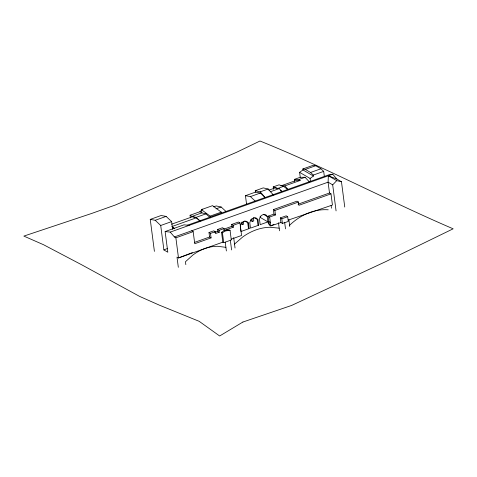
<?xml version="1.0" encoding="UTF-8"?>
<svg xmlns="http://www.w3.org/2000/svg" width="477" height="477" viewBox="0 0 477 477"><rect width="100%" height="100%" fill="white"/><g stroke="black" fill="none" stroke-linecap="round" stroke-linejoin="round"><path stroke-width="0.72" d="M344.752 207.042L341.46 181.725L336.863 179.048L328.355 175.769L328.093 182.172L329.5 193L330.99 193.865L332.439 205.027L288.215 220.106M336.076 210.894L332.69 184.849L336.732 180.646L341.46 181.725M190.406 217.834L190.073 215.24L199.893 211.74L202.725 209.135M234.529 244.075L242.626 237.045A52.977 42.727 -59.8 0 1 270.054 227.267L279.182 228.161M294.589 181.427L294.327 179.388L300.248 177.283L299.604 172.346L302.978 169.949L302.853 168.977L313.216 165.286L315.696 165.728L320.926 168.775L323.686 171.38L324.348 176.472M310.438 181.26L310.074 178.44L313.443 176.043L313.317 175.071L310.563 172.471L305.328 169.424L302.853 168.977M217.536 229.491L219.026 230.355L219.265 232.21L217.774 231.339L217.536 229.491L222.467 227.732L223.957 228.602L224.196 230.451L229.163 229.831L230.057 230.355L231.303 239.979L223.725 242.68L222.831 242.161L221.549 232.293L224.196 230.451L233.354 227.189L233.116 225.335L231.619 224.47L231.864 226.319L233.354 227.189M223.725 242.68L222.443 232.812L225.09 230.969L230.057 230.355M273.959 224.291L270.799 225.919L269.308 225.049L268.152 216.153L273.971 214.078L275.462 214.948L274.877 210.452L273.387 209.588L273.971 214.078M154.405 251.379L150.249 219.396L155.204 220.285L160.713 225.49L163.891 249.924L167.326 248.523M192.362 252.601L178.493 257.962L177.003 257.091L178.326 267.311M150.249 219.396L161.154 215.509L166.109 216.397L171.619 221.602L172.626 229.324M155.204 220.285L166.109 216.397M305.328 169.424L315.696 165.728M210.357 217.834L205.909 213.863L201.854 212.885L201.431 209.624L212.575 205.653L221.28 212.146L221.429 213.291M255.255 190.734L260.239 191.843L265.069 197.442L260.394 193.03L255.439 192.142L255.255 190.734L263.215 187.896L268.193 189.005L273.416 195.063M160.713 225.49L171.619 221.602M213.607 206.857L216.176 205.939L221.155 207.006L226.092 211.532M246.573 204.323L245.452 195.701L255.439 192.142M310.563 172.471L320.926 168.775M273.542 189.375L273.22 186.912L279.039 184.837L283.606 186.346L287.893 189.679M260.239 191.843L268.193 189.005M190.073 215.24L192.034 216.385L201.854 212.885L199.893 211.74M171.571 224.208L192.362 216.796L196.291 217.816L200.036 221.101M216.015 208.837L221.155 207.006M245.452 195.701L250.407 196.59L260.394 193.03M268.807 190.186L275.038 187.968L279.123 188.636L282.169 191.545M280.852 185.893L296.139 180.449L300.14 180.455L299.162 179.4L294.327 179.388M299.162 179.4L305.083 177.289L309.305 181.85M313.317 175.071L323.686 171.38M192.034 216.385L196.089 217.363L205.909 213.863M283.606 186.346L277.793 188.421L273.22 186.912M282.247 185.899L284.852 185.899L300.14 180.455M172.03 226.462L174.707 228.811L172.048 226.515L196.291 217.816M270.125 191.843L279.123 188.636M163.891 249.924L167.815 252.214L165.131 231.56L184.033 224.828L189.16 225.371M201.431 209.624L210.136 216.117L221.28 212.146M187.127 225.311L329.297 174.648L332.737 174.206L336.863 179.048M165.131 231.56L170.259 232.102L332.737 174.206M170.259 232.102L174.385 236.95L328.093 182.172L332.69 184.849M174.385 236.95L175.876 237.82L193.179 231.649L194.747 243.711L211.072 237.892L210.488 233.402L208.998 232.532L209.582 237.021L211.072 237.892M208.998 232.532L213.762 230.832L215.252 231.703L215.497 233.551L219.265 232.21M231.619 224.47L238.458 222.032L239.949 222.902L241.583 235.477L231.106 239.21M273.387 209.588L296.962 201.181L298.453 202.051L298.876 205.313L330.99 193.865M210.488 233.402L215.252 231.703M219.026 230.355L223.957 228.602M233.116 225.335L239.949 222.902M274.877 210.452L298.453 202.051M214.632 232.46L217.774 231.339M224.011 229.115L231.864 226.319M298.059 204.204L329.5 193M241.451 222.819L241.63 224.172L242.399 224.625L243.693 224.16L243.342 221.453M250.938 219.438L251.117 220.791L252.285 221.471L253.794 220.934L253.353 217.548M194.616 242.358L209.582 237.021M268.152 216.153L269.642 217.017L275.462 214.948M249.191 228.578L240.998 231.5L240.295 226.08L241.135 223.773A5.181 4.18 -59.8 0 1 247.146 221.632L248.487 223.158L249.191 228.578L248.422 228.131L247.718 222.711M258.677 225.198L250.485 228.113L249.781 222.699L250.622 220.392A5.181 4.18 -59.8 0 1 256.632 218.251L257.974 219.778L258.677 225.198L257.908 224.745L257.204 219.331M280.911 222.544L280.309 217.917L286.194 215.825L287.685 216.689L288.299 221.447L282.402 223.415L280.911 222.544L270.799 225.919L269.642 217.017M280.309 217.917L281.8 218.788L287.685 216.689M222.831 242.161L178.493 257.962L175.876 237.82M300.248 177.283L305.083 177.289M225.901 247.336L217.607 246.287A45.154 36.419 -59.8 0 0 192.762 255.141L185.458 261.748L185.839 264.652M328.355 175.769L336.732 180.646M302.978 169.949L313.443 176.043M299.604 172.346L310.074 178.44M263.435 214.286L267.215 216.486L267.919 221.9L269.261 224.703M268.855 221.566L270.346 222.437M254.706 217.876L257.974 219.778M244.707 220.958L248.487 223.158M224.196 230.451L225.09 230.969M221.549 232.293L222.443 232.812M191.688 230.785L193.179 231.649M280.47 190.502L281.543 191.337M196.089 217.363L200.042 220.893M250.407 196.59L255.422 201.318M284.852 185.899L288.108 189.423M331.121 205.509L331.473 208.21M288.913 219.903L289.777 226.527M284.65 222.276L285.502 228.853M281.8 218.788L282.402 223.415M278.473 222.705L279.522 230.79M260.18 216.147L260.359 217.5L267.919 221.9L260.186 224.655L259.482 219.241A4.692 3.786 -59.8 0 1 262.94 214.692A4.692 3.786 -59.8 0 1 267.215 216.486M251.934 218.764L252.285 221.471M242.048 221.912L242.399 224.625M233.688 237.635L235.036 248.016M230.361 240.444L231.589 249.936M225.233 242.203L226.372 250.962M210.136 216.117L210.285 217.262M289.611 225.245A54.909 44.283 -59.8 0 1 314.373 211.072M315.106 210.894A54.909 44.283 -59.8 0 1 328.218 209.802M242.9 322.035L219.664 335.987L199.177 321.319L159.449 305.191L139.534 296.366L81.639 264.765L43.568 244.737L23.85 236.097L91.727 213.434L115.386 205.003L236.568 152.3L259.989 141.013C325.66 167.439 388.141 200.912 453.15 228.811L385.482 261.742L291.56 305.465L242.9 322.035"/></g></svg>
